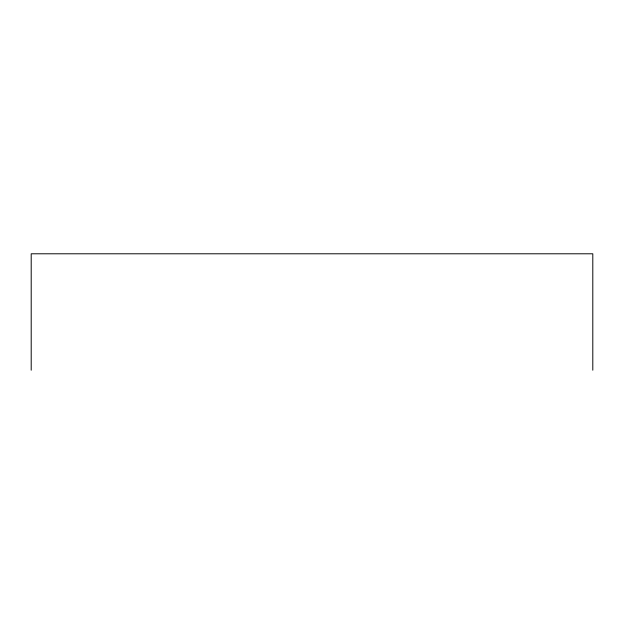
<?xml version="1.0" encoding="UTF-8"?>
<svg xmlns="http://www.w3.org/2000/svg" width="624" height="624" viewBox="0 0 624 624"><rect width="100%" height="100%" fill="white"/><g stroke="black" fill="none" stroke-linecap="round" stroke-linejoin="round"><path stroke-width="0.94" d="M592.8 370.211L592.8 253.789L31.2 253.789L31.2 370.211"/></g></svg>
